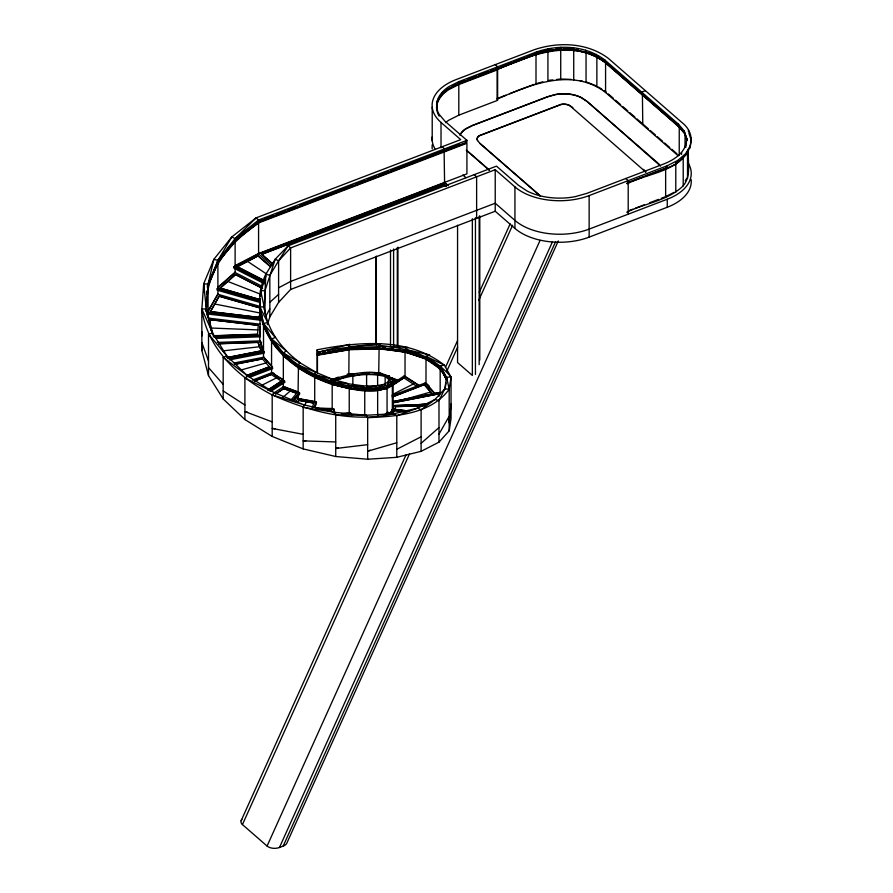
<?xml version="1.0" encoding="UTF-8"?>
<svg xmlns="http://www.w3.org/2000/svg" width="893" height="893" viewBox="0 0 893 893"><rect width="100%" height="100%" fill="white"/><g stroke="black" fill="none" stroke-linecap="round" stroke-linejoin="round"><path stroke-width="1.34" d="M264.216 309.547L265.835 274.207L275.245 259.149L288.149 245.787L496.486 166.131L518.498 185.32L527.093 191.024A49.048 28.319 0 0 0 575.148 196.661L586.924 193.346L664.559 163.665C675.253 159.378 687.197 151.096 686.65 138.214L686.65 140.034L684.205 130.958L678.457 124.16L604.862 59.998C585.618 45.309 558.739 44.371 536.436 51.973L458.801 81.654L448.922 86.621A49.048 28.319 0 0 0 439.155 114.371L444.904 121.158L466.916 140.357L466.916 142.177L258.579 221.832L235.54 239.302M331.95 379.324C350.625 374.223 376.098 366.521 393.132 379.101L392.34 384.436C379.637 392.619 363.339 389.381 349.23 387.763C331.002 384.046 313.655 376.891 298.061 366.755C267.889 347.79 249.381 308.052 265.835 274.207L269.831 275.345L269.831 316.881L267.375 324.65M229.322 359.901L264.082 353.181L259.763 340.892L260.287 298.831M260.421 296.063L261.37 290.805M317.171 372.727L317.171 349.81C358.986 341.606 408.793 337.119 444.39 365.17L451.043 377.047L451.043 418.571L449.19 430.817L438.988 442.147L421.105 451.333L396.782 457.316L367.659 459.236L335.723 456.513L303.162 448.9L272.186 436.443L244.905 419.565L223.183 398.959L208.504 375.585L201.851 350.592L201.851 309.067L203.704 283.706L213.907 259.26L231.789 236.958L256.112 217.859L460.732 139.632L441.019 122.441A53.547 30.909 0 0 1 456.1 79.6L534.215 49.729C558.404 41.536 587.527 42.585 608.423 58.436L682.341 122.877C701.373 138.091 686.192 162.626 666.77 167.929M201.851 350.592L202.242 345.256M205.803 306.332L205.993 303.575M206.696 293.92L206.897 291.163M235.116 240.474L258.579 221.821L258.579 220.002L256.112 217.859L235.116 238.654L217.881 260.41L213.907 259.26L208.058 284.22L206.294 308.9L203.704 283.706L208.069 284.22L217.903 260.41L231.789 236.958L235.127 238.665L235.127 240.485L217.881 262.229L211.128 277.198M206.294 311.824L208.058 284.22M213.996 335.88L257.541 334.339L258.244 325.298L210.145 319.661L209.621 325.253M260.354 326.414L259.874 336.817L215.994 338.38M392.831 410.2L393.132 406.058M395.152 409.128L395.353 406.605L425.291 405.534M201.851 336.025L202.253 331.995M451.043 404.004L449.19 422.802L448.822 420.134M260.656 308.799L259.763 308.833L260.321 303.319M392.864 410.869L393.132 408.246M205.848 306.634L206.138 303.888M207.332 292.904L208.069 286.039L217.903 262.229L217.881 260.41M205.993 306.355L206.294 303.609M207.332 293.998C211.284 263.535 234.279 239.737 258.579 222.915L466.916 143.271L466.916 173.867L258.579 253.523L235.116 265.612M685.757 147.401L686.204 143.717M690.166 147.925L691.149 138.047M626.719 212.154C645.293 203.191 667.953 200.691 683.212 185.822C691.74 175.631 687.353 161.544 688.447 149.477M207.768 312.36L260.265 318.522L260.198 320.163L207.701 314.012L208.058 311.534L217.903 294.288L217.881 263.323L217.088 263.089L209.263 281.987M449.19 430.817L449.19 389.281L451.043 377.047C418.94 338.414 361.687 343.135 317.439 352.378L317.439 372.66M451.043 377.047L446.589 377.203L446.589 379.023L440.182 367.804L426.006 358.149L426.006 356.329L444.39 365.17L440.171 365.985L446.589 377.203L444.826 388.768L438.988 400.611L438.988 442.147M445.027 389.303L446.009 382.874M387.473 386.702L392.34 384.436L393.132 379.101C374.413 371.41 353.461 374.524 334.786 380.619M392.34 411.963L392.34 385.53L393.132 382.014L392.239 382.048M260.656 309.893L259.763 309.927C264.384 347.578 298.307 373.229 332.174 384.47C350.849 388.857 373.91 396.369 391.469 385.43L391.982 383.175M385.151 384.704L385.151 376.623L388.678 379.257L387.06 387.495L376.98 389.091L361.698 388.924M393.132 406.415L393.043 405.589L425.95 404.417M264.931 313.8L264.931 290.884L275.245 259.149L278.594 260.856L278.594 302.381L269.831 316.881M208.895 308.543L208.058 311.177L217.903 293.931M261.426 292.301L260.555 292.201L265.835 276.026M259.718 302.37L217.088 290.113L217.881 287.736L235.127 272.544L235.116 241.568L234.446 240.139L235.127 240.485L226.532 250.732M207.701 314.012L208.058 312.996M303.162 448.9L303.162 407.364L304.055 404.842L335.455 412.421L366.242 415.278L394.326 413.649C353.014 423.226 310.061 411.818 272.186 394.907C238.464 377.46 207.076 348.482 201.851 309.067L206.305 308.9L212.713 333.245L226.889 356.006L247.852 376.109L223.183 357.423L226.9 356.006L208.504 334.06L212.735 333.234L201.851 309.067M314.716 402.486L314.716 374.535L315.609 372.013L283.338 352.936L271.561 338.927L263.513 323.422L259.763 307.013L264.216 306.846C266.806 329.908 281.708 349.319 300.048 362.625L298.061 364.936L298.061 366.755L288.975 358.796M312.059 408.28L313.845 403.056L299.211 400.377L297.458 402.587M314.358 407.085L316.133 402.029L298.061 398.814L295.404 401.883M314.682 407.398L316.133 402.029M315.129 407.308L316.468 402.341M320.029 353.226L317.439 354.197L348.839 348.661L349.732 344.318L317.439 352.378L317.171 349.81M328.334 351.931L349.029 348.147L361.341 347.812M348.839 374.792L349.029 348.147L379.123 347.31L378.721 373.91M409.206 411.07L392.63 409.117L390.364 413.548M241.143 820.7L405.969 455.006M445.462 367.391L457.484 340.724M479.228 292.48L510.137 223.909M558.281 240.943L286.988 842.813A8.919 5.157 0 0 1 283.17 846.084L279.453 847.502A8.919 5.157 0 0 1 267.085 846.051L242.438 824.574L409.563 453.8M446.768 371.265L457.64 347.143M478.815 300.16L512.582 225.237M267.085 846.051L540.086 240.373M279.453 847.502L552.454 241.824M283.17 846.084L555.602 241.679M208.303 283.438L210 279.699M207.745 285.782L217.903 263.323M351.496 387.607L348.951 387.272L348.951 388.366L364.255 390.341L377.65 390.531L386.256 388.355L391.469 385.43L393.132 380.92L392.239 380.954M264.339 283.728L233.933 268.213L234.156 266.605L258.579 253.891L444.591 182.764L446.623 184.55M265.545 316.725L269.831 308.866M260.477 307.985L219.209 296.108L210.391 311.735L258.49 317.372L260.477 313.577M389.694 414.385L392.34 409.574M392.418 414.062L394.405 410.445L405.4 411.729M392.663 413.794L394.405 410.445M210.391 311.735L219.209 296.108M438.988 434.132L449.19 416.25M304.457 405.355L306.522 401.895M269.831 275.345L278.594 260.856L290.616 247.93L495.224 169.703L514.937 186.883A53.547 30.909 0 0 0 589.146 195.589L667.261 165.718L677.809 160.427L685.623 153.73L690.166 146.106M688.403 149.901C676.983 172.382 647.202 173.175 627.221 183.802M685.232 180.844L686.639 178.477M278.594 260.856L288.149 245.787L290.616 247.93L290.616 289.466L278.594 302.381M226.186 250.553L228.664 247.428M465.677 142.032L465.677 143.126L258.088 222.491L234.446 241.233L217.088 263.089L235.127 241.579M219.667 258.925L217.088 261.995L217.903 262.229M223.105 254.829L224.824 252.775M272.186 394.907L274.173 392.607L304.044 404.853L272.186 394.907L272.186 436.443M298.061 366.755L298.463 366.286L314.716 376.355L311.367 373.81M298.061 392.887L298.463 366.286L293.272 362.033M290.549 400.555L296.677 393.277L283.751 388.5L275.624 393.802M292.279 400.834L299.356 392.63L299.657 394.17L293.462 401.348M293.462 400.164L299.657 392.987M352.847 384.035L352.847 375.942L354.834 373.642L337.286 379.67L338.179 377.147L332.04 380.239M348.85 348.661L378.721 347.779L378.732 345.948L380.708 343.66L348.85 346.83M393.177 413.883L387.707 412.253L385.173 414.698M303.162 407.364L335.455 412.421L335.723 414.988L366.242 415.278L367.659 417.701C396.191 416.395 430.75 414.352 449.19 389.281L446.6 377.203M269.831 302.314L278.594 294.366M384.236 415.178L387.06 412.633M217.881 287.367L235.127 272.175M260.075 299.758L220.147 288.093L235.585 274.497L262.542 288.26M220.147 288.272L235.585 274.497M421.105 443.319L438.988 427.568M282.891 397.34L290.214 391.067M440.182 393.3L439.724 392.507L392.82 401.649M235.116 238.654L258.579 220.002L466.916 140.357M236.6 238.431L245.195 231.622M247.339 229.914L249.493 228.206M234.446 241.233L258.579 222.915L258.088 221.397L261.995 219.901M421.105 451.333L421.105 409.798L435.014 399.472L444.837 388.779L449.19 389.281M244.905 378.029L247.863 376.098L274.173 392.619L244.905 378.029L244.905 419.565M392.273 383.209L392.34 385.53L387.06 388.589L376.98 390.185L364.255 390.341C328.825 387.328 293.406 370.852 272.298 341.561L272.298 340.467L283.929 354.376L283.338 354.755L283.338 352.936L286.296 351.005L271.561 338.927L275.278 337.509L263.513 323.422L267.744 322.596L259.763 307.013L259.763 308.833M274.184 392.797L283.338 386.825L283.338 355.849L283.929 354.376M267.621 390.141L281.552 381.043L268.782 389.56M269.541 390.531L284.421 380.82L284.677 382.405L270.936 391.368M269.798 390.933L284.677 381.222M275.624 393.992L283.751 388.678L296.677 393.277M366.599 386.58L366.599 374.446L369.557 372.515L352.847 375.942M432.234 361.62L426.754 357.859L405.042 351.161L405.042 349.342L407.989 347.422L378.732 345.948M378.732 347.779L405.634 350.782L405.623 351.875L378.732 348.873L349.029 349.241L317.383 354.778L348.839 349.755L378.721 348.873M392.261 383.733L403.96 376.109L419.007 385.698M392.239 385.419L403.859 377.828L417.399 386.769M392.239 385.597L403.859 377.828M377.65 414.932L378.833 414.441M425.023 383.064L434.858 393.78M283.338 352.936C301.633 369.97 324.84 380.976 349.23 385.943C363.339 387.562 379.637 390.799 392.34 382.617L388.678 379.257L388.678 383.298M403.96 376.109L403.703 377.438M314.716 374.535L347.812 383.499L349.23 385.943L374.301 385.91L377.65 387.618L387.964 382.104L392.34 382.617M278.594 287.814L290.616 281.451L495.224 203.224L514.937 220.404A53.547 30.909 0 0 0 589.146 229.11L667.261 199.239A53.547 30.909 0 0 0 688.47 163.642M264.094 280.614L237.136 266.661L258.144 255.833L270.646 266.739M237.136 266.851L258.144 255.833M396.782 449.302L421.105 436.766M452.695 85.862L456.033 84.188M573.909 50.745L573.909 49.651L560.782 49.07L548.213 50.477L536.436 53.792L458.801 83.473L448.922 88.44A49.048 28.319 0 0 0 436.71 108.935M684.228 132.722L679.238 126.817L605.577 62.599C585.998 47.675 558.672 46.715 536.001 54.44L458.265 84.165L448.241 89.188A49.941 28.833 0 0 0 437.19 101.333M445.518 122.631A49.048 28.319 0 0 1 448.922 120.131L458.801 115.175L497.624 100.329L497.624 69.732L458.801 84.567L448.922 89.534A49.048 28.319 0 0 0 436.621 108.801M660.574 166.076L587.069 101.333L581.365 97.549A26.544 15.326 0 0 0 555.357 94.491L547.543 96.701L472.341 125.444L465.778 128.737A26.544 15.326 0 0 0 460.051 134.865M659.056 164.089L587.069 101.512L581.365 97.728A26.544 15.326 0 0 0 555.357 94.68L547.543 96.879L472.341 125.634L465.778 128.927A26.544 15.326 0 0 0 460.051 135.055M645.795 172.081L569.444 105.329A8.539 4.934 0 0 0 561.072 104.347L479.262 135.624A8.539 4.934 0 0 0 477.565 140.458L479.831 143.327L540.466 196.192M572.837 107.584L569.444 105.508A8.539 4.934 0 0 0 561.072 104.526L479.262 135.814A8.539 4.934 0 0 0 477.565 140.636M261.694 385.329L276.372 377.951M666.211 196.304L674.003 192.397M392.429 394.527L413.236 384.079M370.193 450.217L367.659 451.222L396.782 442.749M464.74 80.593L458.265 83.071L458.265 84.165M467.329 79.6L476.404 76.128M478.994 75.146L488.058 71.674M490.648 70.681L497.624 68.638L497.624 66.819L495.157 64.664M502.312 66.227L511.376 62.756M513.966 61.762L523.041 58.302M528.221 56.315L534.695 53.837M496.631 68.873L517.393 60.936M519.983 59.943L529.069 56.471M531.659 55.478L535.554 53.993L535.554 55.087M496.631 69.23L535.554 54.35L550.244 50.655M496.888 69.453L497.133 69.665C530.04 54.908 572.926 37.785 605.577 62.968L679.238 127.186L685.054 134.073L687.13 140.223M497.937 98.252L505.717 95.272M509.613 93.787L534.26 84.366M496.888 98.956L497.133 99.179C530.04 84.411 572.926 67.299 605.577 92.481L678.211 155.795M264.596 218.908L273.693 215.425M276.294 214.432L285.403 210.949M288.004 209.955L295.806 206.975M299.713 205.479L353.048 185.097M355.648 184.103L364.746 180.62M367.347 179.627L376.455 176.144M379.056 175.151L388.165 171.668M390.766 170.675L444.1 150.281L444.591 150.705L444.591 148.885L442.124 146.742M446.634 149.31L459.326 144.454M645.382 90.662L641.665 92.079L641.665 93.899L642.413 93.62L643.15 95.518M643.15 94.792L642.413 95.071L642.781 124.44M273.135 264.428L261.671 254.248L443.955 184.55L446.042 186.369M261.671 254.427L443.955 184.728L446.042 186.548M290.616 289.466L495.224 211.239L514.937 228.418A53.547 30.909 0 0 0 589.146 237.125L667.261 207.254A53.547 30.909 0 0 0 691.149 179.582M626.719 183.378L629.319 182.384M631.909 181.391L642.29 177.417M646.186 175.932L665.642 168.498M284.421 380.82L271.561 372.816L271.561 341.852L272.298 341.561L264.361 326.168L263.301 322.418M628.817 210.737L632.713 209.252M635.303 208.259L644.366 204.787M649.546 202.811L658.621 199.34M661.211 198.346L665.095 196.862M246.468 375.54L269.485 366.744L246.468 375.73M248.109 376.221L272.354 366.956L272.544 368.575L249.571 377.359M248.299 376.667L272.544 367.391M252.418 380.128L271.561 372.816M254.583 380.853L271.204 374.502L281.552 381.222M254.583 381.032L271.204 374.502M377.616 385.609L377.616 374.826L381.333 373.408L366.599 374.446M425.994 356.329L429.712 354.912L405.042 349.342M349.029 349.241L379.123 348.415L405.031 352.266L426.754 358.953L441.008 368.731L446.835 378.945M392.027 395.644L425.202 382.952M392.362 396.816L424.331 384.593L432.48 393.936M392.362 397.005L424.331 384.593M364.746 415.178L365.951 414.72L366.23 416.071M421.105 409.798L417.768 408.101L394.315 413.638L396.782 415.781L417.779 408.101L435.014 399.472L438.988 400.611M362.156 415.591L364.746 414.821M546.594 50.354L536.001 53.346L536.001 54.44M536.76 53.647L547.643 50.588L547.643 51.682M535.554 83.864L542.799 81.821M240.775 370.082L265.947 362.993M397.552 401.37L430.672 392.038M298.061 364.936L331.895 378.978L332.174 381.557L362.279 385.709L364.746 387.863L383.064 384.526L387.06 385.676M338.38 447.962L335.723 448.498L367.659 444.669M376.98 390.185L376.98 389.091L382.282 388.053M272.354 366.956L263.513 357.3L263.513 326.336L264.361 326.168L264.361 325.074M227.079 357.513L261.292 350.904L257.999 342.242L218.539 343.649M227.079 357.702L261.292 350.904M227.882 358.517L263.982 351.541M229.322 358.718L264.082 351.998M234.111 362.982L263.513 357.3M235.049 364.165L262.419 358.874L269.485 366.923M235.049 364.344L262.419 358.874M385.151 376.623L389.381 375.797L377.616 374.826M428.986 359.522L440.171 367.804L441.03 367.637M405.634 351.875L425.994 359.243L440.171 368.898L441.03 368.731L446.589 380.117C435.684 354.242 403.524 351.072 379.123 348.404M392.931 401.56L439.724 392.507M392.976 402.698L438.139 393.969L439.021 396.414M392.976 402.888L438.139 393.969M350.927 414.397L350.603 413.001L343.984 413.939M322.663 352.757L325.298 352.3M327.932 351.842L330.566 351.384M333.201 350.916L335.846 350.458M338.48 350L341.115 349.543M343.749 349.085L349.018 348.158M317.439 355.291L348.839 349.755M317.383 353.684L320.118 353.248M322.853 352.813L325.599 352.378M341.36 413.906L349.23 412.901M551.762 49.55L547.922 49.986L547.922 51.08M555.602 49.126L559.442 48.691M552.845 50.365L556.763 49.919M548.938 80.314L552.845 79.879M556.763 79.432L560.67 78.997M222.803 350.893L259.64 346.752M408.257 405.79L410.992 405.489M415.089 405.02L428.729 403.491M305.852 440.751L303.162 440.885L335.723 441.946M205.401 310.764L206.305 310.731M213.996 335.701L257.541 334.339M213.237 336.817L259.852 335.165M214.621 337.241L259.874 335.634M217.267 342.399L259.763 340.892M218.539 343.827L257.999 342.432L261.292 351.083M388.678 379.257L393.132 379.101M393.02 405.668L425.928 404.496M334.384 413.113L333.614 408.827L316.055 408.458M425.291 405.723L395.353 406.605M364.255 390.341L364.255 389.248L377.65 389.437L377.65 387.618M316.055 408.09L332.174 408.514M323.489 409.943L331.861 410.345L324.192 410.144M331.091 379.782L333.826 379.871M563.327 48.646L573.73 49.07L573.73 50.164M571.263 49.908L573.909 50.019M561.987 79.053L571.263 79.421M210.737 328.01L257.887 329.908M351.619 374.089L348.85 373.799L352.925 374.569M274.955 428.718L272.186 428.428L303.162 434.322M260.555 292.201L260.555 290.37L264.931 290.884M207.198 285.939L208.069 286.039M207.198 287.033L208.069 287.133L208.069 317.741M260.555 293.295L260.577 296.052L260.555 293.295L261.426 293.395M210.391 311.557L258.49 317.372M207.701 312.829L260.198 318.98M208.069 318.098L260.555 324.259M391.469 384.336L392.34 384.436M391.469 385.43L392.34 385.53M392.63 409.117L407.889 410.992M394.405 410.624L405.4 411.919M354.052 387.93L359.153 388.589M383.097 347.835L385.754 348.181M389.728 348.705L393.701 349.219M396.347 349.565L400.321 350.089M402.977 350.436L405.623 350.782M383.22 347.924L385.943 348.326M388.667 348.739L405.031 351.172M316.055 408.257L324.114 409.474M351.585 387.674L348.951 387.272L349.23 387.763L332.174 383.376L314.894 375.853L330.89 382.36M354.22 388.075L364.746 389.683L364.746 387.863M314.716 401.493L298.061 398.445L304.468 400.466M351.563 374.68L347.433 373.988L347.098 375.406M576.197 49.561L578.664 50.053M684.205 132.778L678.457 125.98L604.862 61.818L596.267 56.114L585.652 51.984L573.552 49.584L573.552 47.753M577.671 50.767L583.944 52.017M580.182 80.772L582.694 81.274M214.8 304.011L260.812 313.153M332.174 381.557L332.174 384.47L348.951 388.366M332.118 382.863L346.361 386.602M381.389 373.642L378.732 372.917L383.733 374.814M247.573 412.276L244.905 411.55L272.186 421.876M220.147 288.093L260.075 299.579M217.245 288.484L259.863 300.74M217.088 288.93L259.718 301.187M217.903 294.288L260.51 306.556M219.209 296.286L260.477 308.163M387.06 387.495L386.256 387.261L386.256 388.355M299.356 392.63L283.338 386.825M406.951 351.217L426.731 357.87L426.731 358.964M406.907 351.239L425.994 358.149M298.061 391.893L283.338 386.457L288.249 388.991M314.716 377.449L332.118 383.957M279.051 378.576L271.561 372.448L274.017 373.374M391.257 377.65L398.769 380.496M382.483 374.703L377.438 372.906L377.125 374.279M391.257 378.018L398.769 380.864M392.976 380.206L396.693 381.612M392.228 380.105L396.95 381.891M589.659 52.921L595.664 55.254M592.572 54.529L586.455 52.151L586.455 53.234M586.455 52.508L597.462 56.795L608.334 64.441M586.455 82.022L596.245 85.828M227.86 281.474L260.644 294.232M237.136 266.661L265.321 281.061M234.156 266.605L263.346 281.507M233.933 267.029L264.339 282.545M235.127 272.544L261.872 286.195M235.585 274.676L262.542 288.439M376.98 389.091L377.65 389.437M283.338 381.724L284.677 382.405M298.061 367.849L314.894 376.946M301.979 368.34L304.323 369.702M306.679 371.075L309.023 372.437M271.561 372.448L283.338 379.893M405.042 376.299L419.007 385.329M223.183 390.944L244.905 404.987M599.047 57.174L596.87 55.723L596.87 56.817M602.317 59.34L604.494 60.791M600.777 58.625L604.081 60.824M598.567 87.034L601.882 89.233M604.081 90.695L606.291 92.169M247.64 261.437L267.029 274.307M387.707 412.253L387.852 413.537M435.527 363.875L438.82 366.141M283.338 355.849L298.463 367.38M429.064 385.854L426.006 383.287L435.739 394.438M612.431 68.013L615.511 70.692M618.581 73.36L622.678 76.932M625.747 79.611L628.817 82.29M632.914 85.862L635.983 88.541M640.08 92.113L642.123 93.899M647.246 98.364L650.316 101.043M653.386 103.711L657.482 107.283M660.563 109.962L663.633 112.641M667.73 116.213L670.799 118.892M674.896 122.464L677.966 125.143M608.334 93.944L613.458 98.409M615.511 100.195L620.624 104.66M622.678 106.446L627.79 110.911M629.844 112.697L634.956 117.162M637.01 118.948L642.123 123.401M643.15 124.294L648.273 128.759M650.316 130.545L655.44 135.01M657.482 136.796L662.606 141.261M664.66 143.047L669.772 147.512M671.826 149.298L676.939 153.752M625.736 178.511L628.203 180.654L628.203 214.175M627.221 181.614L628.203 182.473L667.261 167.538L667.261 165.718M497.624 69.732L497.133 68.203M540.466 196.002L479.831 143.327M466.392 150.091L489.319 170.083M466.392 150.27L489.319 170.262M474.161 174.671L476.628 176.814L476.628 218.35M462.82 174.972L465.956 177.696M444.212 182.083L448.398 185.722M261.671 254.248L273.135 264.25M271.84 265.444L258.579 253.891L258.579 222.915M258.144 256.023L270.646 266.918M271.561 367.715L272.544 368.575M271.561 341.852L283.929 355.47M271.561 365.896L263.513 356.932L267.543 362.502M262.765 350.156L259.763 340.523L261.537 342.532M424.331 384.783L432.48 394.114M208.504 367.57L223.183 384.392M645.795 171.903L643.529 169.391M272.298 340.467L283.338 354.755M350.603 413.001L351.965 415.345M263.513 326.336L272.298 341.561M442.135 369.914L446.589 379.023M266.025 328.691L271.561 340.758L271.561 338.927M259.763 340.523L263.513 350.38M201.851 342.577L208.504 361.018M688.916 133.269L691.149 139.877M684.205 130.958L687.13 139.866M259.763 309.927L260.477 312.427M207.991 317.127L206.64 312.003L207.768 317.171M208.672 319.694L212.713 335.065M210.357 327.184L211.362 331.035M260.555 290.37L264.216 306.846M261.604 314.28L262.564 319.761M263.044 322.496L263.513 325.242L263.513 323.422M393.02 406.851L393.132 407.878M334.239 412.957L333.949 409.094M333.614 408.827L334.038 412.856M259.763 335.79L259.874 336.817M688.47 130.132L688.47 131.952M687.521 151.754L687.521 178.578M685.623 153.73L685.623 155.549M685.054 134.073L685.054 147.479M683.212 157.659L683.212 185.822M681.593 152.569L681.593 154.4M680.008 126.56L680.008 127.654M679.238 127.186L679.238 155.349M678.457 124.16L678.457 125.98M677.809 160.427L677.809 162.247M676.459 161.555L676.459 163.743M675.789 162.671L675.789 192.185M667.261 199.239L667.261 207.254M665.642 167.761L665.642 197.275M606.291 62.287L606.291 63.381M605.577 61.505L605.577 62.599M605.577 62.968L605.577 92.481M604.862 59.998L604.862 61.818M597.462 56.426L597.462 57.52M596.87 57.185L596.87 86.699M596.267 54.294L596.267 56.114M589.146 195.589L589.146 237.125M586.054 51.515L586.054 52.609M586.054 52.977L586.054 82.491M585.652 50.164L585.652 51.984M573.73 50.521L573.73 80.035M560.782 47.24L560.726 49.64M560.726 50.008L560.726 79.51M548.213 48.657L548.213 50.477M547.922 51.437L547.922 80.95M536.436 51.973L536.436 53.792M536.001 54.808L536.001 84.31M514.937 186.883L514.937 228.418M497.133 69.665L497.133 99.179M495.224 169.703L495.224 211.239M479.787 215.872L479.787 360.113M479.161 216.273L479.161 364.668M475.444 217.691L475.444 374.413M472.352 218.718L472.352 375.44L457.562 362.547L457.562 225.237M458.801 81.654L458.801 83.473M458.801 84.567L458.801 115.175M444.591 182.764L444.1 150.281M441.019 122.441L441.019 147.914M440.182 365.985L440.171 367.804M440.182 368.898L440.171 393.936M432.212 107.272L432.212 140.793M426.006 359.243L425.994 384.28M405.042 352.255L405.031 377.304M397.943 247.16L397.943 347.02M397.318 247.562L397.318 346.037M396.782 415.781L396.782 457.316M393.601 248.98L393.601 346.071M393.132 382.014L393.132 409.831M392.697 409.206L392.697 410.389M390.509 250.007L390.509 345.703M387.06 388.589L387.06 413.626M377.65 390.531L377.65 415.379M376.344 256.135L376.344 344.899M375.719 256.537L375.719 343.905M367.659 417.701L367.659 459.236M364.746 390.777L364.746 415.814M349.23 385.943L349.23 387.763M349.23 388.857L349.23 413.894M335.723 414.988L335.723 456.513M332.174 384.47L332.174 409.507M313.845 403.056L299.211 400.377M298.061 395.666L298.061 398.814M258.244 325.298L210.145 319.661M223.183 357.423L223.183 398.959M208.504 334.06L208.504 375.585M206.305 308.9L206.294 310.731M203.704 283.706L203.704 291.788M439.155 116.19A49.048 28.319 0 0 1 436.889 110.152M441.812 93.385A49.941 28.833 0 0 1 443.732 91.532M434.891 148.707A53.547 30.909 0 0 1 432.245 136.741M432.212 148.807A53.547 30.909 0 0 1 432.245 144.755M242.438 824.574A8.919 5.157 0 0 1 241.891 819.428"/></g></svg>
